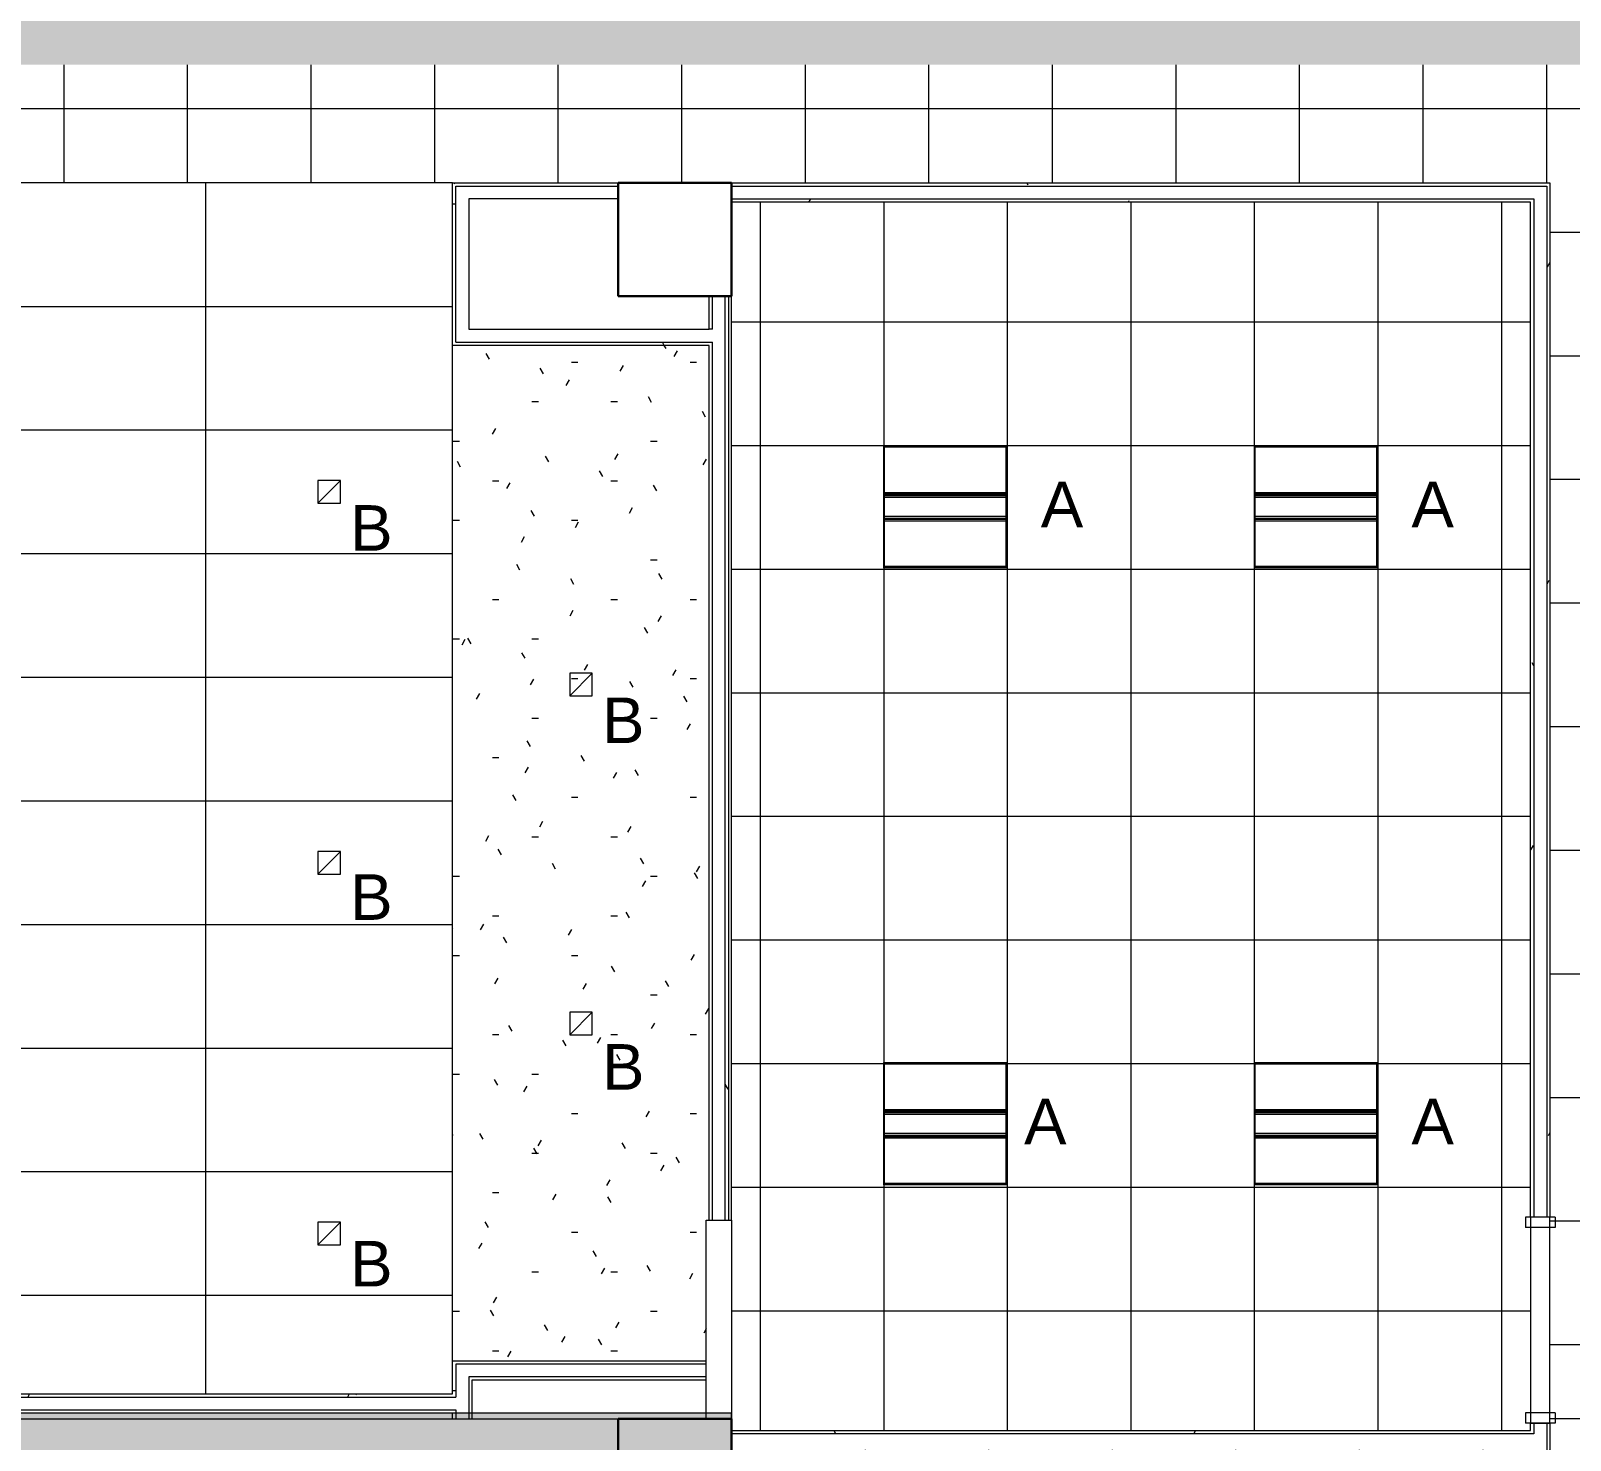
# Model space of a CAD drawing. Header units: inches. Extents: x -1196 to 1003, y -7097 to -4899.
# Drawn here: x -581.2 to -282.1, y -5631.4 to -5357.7 of the extents above; entities that cross this region are included whole.
import ezdxf

# ---------------------------------------------------------------- set-up
doc = ezdxf.new("R2010")
doc.units = ezdxf.units.IN
doc.header["$MEASUREMENT"] = 0
for name, color, linetype, lineweight in [('A-CLNG', 13, 'Continuous', 13), ('A-CLNG-PATT', 13, 'Continuous', 13), ('A-DETL-GENF', 92, 'Continuous', 9), ('A-DETL-THIN', 151, 'Continuous', 9), ('A-DOOR', 31, 'Continuous', 13), ('A-DOOR-FRAM', 31, 'Continuous', 20), ('A-WALL', 113, 'Continuous', 9), ('A-WALL-PATT', 111, 'Continuous', 13), ('E-LITE-EQPM', 33, 'Continuous', 9), ('E-LITE-EQPM-IDEN', 33, 'Continuous', 9), ('I-WALL', 2, 'Continuous', 9), ('S-COLS', 52, 'Continuous', 9)]:
    doc.layers.add(name, color=color, linetype=linetype, lineweight=lineweight)
doc.styles.add('Arial', font='arial.ttf', dxfattribs={"height": 8.851796})
pattern_1 = [(0, (0, 0), (30.72, 7.68), [1.267, -21.773, 1.267, -21.773, -122.88]), (0, (0, 0), (30.72, 7.68), [-46.08, 1.267, -44.813, 1.267, -21.773, -53.76]), (0, (0, 0), (30.72, 7.68), [-115.2, 1.267, -14.093, 1.267, -37.133]), (120, (11.52, 3.84), (-22.011075, 22.7643), [1.267, -21.773, 1.267, -21.773, -122.88]), (120, (11.52, 3.84), (-22.011075, 22.7643), [-46.08, 1.267, -44.813, 1.267, -21.773, -53.76]), (120, (11.52, 3.84), (-22.011075, 22.7643), [-115.2, 1.267, -14.093, 1.267, -37.133]), (240, (15.36, 19.2), (-8.708925, -30.4443), [1.267, -21.773, 1.267, -21.773, -122.88]), (240, (15.36, 19.2), (-8.708925, -30.4443), [-46.08, 1.267, -44.813, 1.267, -21.773, -53.76]), (240, (15.36, 19.2), (-8.708925, -30.4443), [-115.2, 1.267, -14.093, 1.267, -37.133])]

# ---------------------------------------------------------------- blocks, each defined once
blk = doc.blocks.new('Concrete-Rectangular-Column - 24 X 24-V1-FIRST FLOOR RCP')
at = {"layer": 'S-COLS', "lineweight": 30}
for p, q in [((-11, 11), (11, 11)), ((-11, -11), (-11, 11)), ((11, 11), (11, -11)), ((11, -11), (-11, -11))]:
    blk.add_line(p, q, dxfattribs=at)
blk = doc.blocks.new('Concrete-Rectangular-Column - 24 X 24-5087837-FIRST FLOOR RCP')
at = {"layer": 'S-COLS', "lineweight": 30}
for p, q in [((-11, 11), (11, 11)), ((-11, -11), (-11, 11)), ((11, 11), (11, -11)), ((11, -11), (-11, -11))]:
    blk.add_line(p, q, dxfattribs=at)
blk = doc.blocks.new('Single Flush - OTJ_SOLIDFLUSH_ALUM_D2-5596994-FIRST FLOOR RCP')
at = {"layer": 'A-DOOR-FRAM'}
for p, q in [((-20, 2.875), (-20, -2.875)), ((-20, 2.875), (-18, 2.875)), ((-18, 2.875), (-18, -2.875)), ((18.000004, 2.875), (18.000004, -2.875)), ((18.000004, 2.875), (20.000004, 2.875)), ((20.000004, 2.875), (20.000004, -2.875)), ((-20, -2.875), (-18, -2.875)), ((18.000004, -2.875), (20.000004, -2.875))]:
    blk.add_line(p, q, dxfattribs=at)
blk = doc.blocks.new('L-Recessed-Axis-Plano - 2 X 2-V68-FIRST FLOOR RCP')
at = {"layer": 'E-LITE-EQPM'}
for p, q in [((11.91, 11.87), (-11.91, 11.87)), ((-11.91, 11.87), (-11.91, -11.88)), ((-11.88, -11.56), (-11.88, 11.56)), ((-11.88, 11.56), (11.87, 11.56)), ((11.87, 11.56), (11.87, -11.56)), ((11.91, -11.88), (11.91, 11.87)), ((-11.88, 2.74), (11.87, 2.74)), ((11.87, 2.51), (-11.88, 2.51)), ((-11.88, 2.3), (11.87, 2.3)), ((-11.88, 2.2), (11.87, 2.2)), ((-11.88, 1.83), (11.87, 1.83)), ((-11.88, -1.83), (11.87, -1.83)), ((-11.88, -2.2), (11.87, -2.2)), ((-11.88, -2.3), (11.87, -2.3)), ((-11.88, -2.51), (11.87, -2.51)), ((-11.88, -2.74), (11.87, -2.74)), ((-11.91, -11.88), (11.91, -11.88)), ((11.87, -11.56), (-11.88, -11.56))]:
    blk.add_line(p, q, dxfattribs=at)
blk = doc.blocks.new('L-Recessed Square Downlight - 4_-4552743-FIRST FLOOR RCP')
at = {"layer": 'E-LITE-EQPM'}
for p, q in [((-2.1875, -2.1875), (-2.1875, 2.1875)), ((-2.1875, 2.1875), (2.1875, 2.1875)), ((-2.1875, 2.1875), (2.1875, -2.1875)), ((2.1875, 2.1875), (2.1875, -2.1875)), ((2.1875, -2.1875), (-2.1875, -2.1875))]:
    blk.add_line(p, q, dxfattribs=at)

msp = doc.modelspace()

# ---------------------------------------------------------------- hatches: boundary and pattern name
at = {"layer": 'A-CLNG-PATT'}
h = msp.add_hatch(dxfattribs=at)
h.set_pattern_fill('FP_4', color=256, style=0, pattern_type=2)
h.set_pattern_definition([(90, (-550.708, -5900.85), (24, -1e-15), []), (0, (-550.708, -5900.85), (0, -24), [])])
h.paths.add_polyline_path([(-286.06, -5627.28), (-276.76, -5627.28), (-276.76, -5364.35), (-875.59, -5364.35), (-875.59, -5622.4), (-867, -5622.4), (-867, -5503.4), (-866.94, -5503.4), (-866.94, -5503.34), (-867, -5503.34), (-867, -5387.28), (-286.06, -5387.28), (-286.06, -5619.24)], flags=0)
h = msp.add_hatch(dxfattribs=at)
h.set_pattern_fill('FP_11', color=256, style=0, pattern_type=2)
h.set_pattern_definition([(0, (-643.214, -5507.277), (0, -24), []), (270, (-643.214, -5507.277), (-48, -3e-15), [])])
h.paths.add_polyline_path([(-626.77, -5622.4), (-499.21, -5622.4), (-499.21, -5387.28), (-677.06, -5387.28), (-677.06, -5419.15), (-862.12, -5419.15), (-862.12, -5437.15), (-848.25, -5437.15), (-848.25, -5545.15), (-862.12, -5545.15), (-862.12, -5622.4), (-862.06, -5622.4), (-862.06, -5608.53), (-726.81, -5608.53), (-726.81, -5596.53), (-688.5, -5596.53), (-688.5, -5592.4), (-677.06, -5592.4), (-677.06, -5622.4)], flags=0)
h.paths.add_polyline_path([(-680.19, -5622.4), (-680.19, -5595.53), (-685.37, -5595.53), (-685.37, -5622.4)], flags=0)
h.paths.add_polyline_path([(-759.25, -5519.36), (-759.25, -5495.2), (-711.09, -5495.2), (-711.09, -5519.36), (-757.5, -5519.36)], flags=0)
h.paths.add_polyline_path([(-733.5, -5517.61), (-712.84, -5517.61), (-712.84, -5496.95), (-757.5, -5496.95), (-757.5, -5517.61), (-736.84, -5517.61)], flags=0)
h.paths.add_polyline_path([(-680.19, -5416.03), (-680.19, -5392.15), (-685.06, -5392.15), (-685.06, -5416.03), (-682.34, -5416.03)], flags=0)
h = msp.add_hatch(dxfattribs=at)
h.set_pattern_fill('FP_14', color=256, style=0, pattern_type=2)
h.set_pattern_definition([(270, (-367.436, -5510.277), (-24, -1e-15), []), (180, (-367.436, -5510.277), (3e-15, 24), [])])
h.paths.add_polyline_path([(-323.65, -5629.53), (-289.81, -5629.53), (-289.81, -5391.03), (-445.06, -5391.03), (-445.06, -5629.53), (-399.43, -5629.53)], flags=0)
h.paths.add_polyline_path([(-323.65, -5581.84), (-343.44, -5581.84), (-343.4, -5558.09), (-319.62, -5558.09), (-319.65, -5581.84)], flags=0)
h.paths.add_polyline_path([(-415.4, -5581.84), (-415.44, -5581.84), (-415.4, -5558.09), (-391.62, -5558.09), (-391.65, -5581.84), (-399.43, -5581.84)], flags=0)
h.paths.add_polyline_path([(-391.65, -5581.53), (-391.65, -5572.7), (-415.4, -5572.7), (-415.4, -5581.53), (-393.97, -5581.53)], flags=0)
h.paths.add_polyline_path([(-343.4, -5581.53), (-319.65, -5581.53), (-319.65, -5572.7), (-343.4, -5572.7), (-343.4, -5581.34)], flags=0)
h.paths.add_polyline_path([(-391.65, -5571.79), (-391.65, -5568.14), (-415.4, -5568.14), (-415.4, -5571.79), (-392.99, -5571.79)], flags=0)
h.paths.add_polyline_path([(-319.65, -5571.79), (-319.65, -5568.14), (-343.4, -5568.14), (-343.4, -5571.79), (-320.99, -5571.79)], flags=0)
h.paths.add_polyline_path([(-399.43, -5567.23), (-391.65, -5567.23), (-391.65, -5558.4), (-415.4, -5558.4), (-415.4, -5567.23), (-413.97, -5567.23)], flags=0)
h.paths.add_polyline_path([(-323.65, -5567.23), (-319.65, -5567.23), (-319.65, -5558.4), (-343.4, -5558.4), (-343.4, -5567.23), (-341.97, -5567.23)], flags=0)
h.paths.add_polyline_path([(-343.44, -5462.03), (-343.4, -5438.28), (-319.62, -5438.28), (-319.65, -5462.03), (-343.4, -5462.03)], flags=0)
h.paths.add_polyline_path([(-391.65, -5462.03), (-415.44, -5462.03), (-415.4, -5438.28), (-391.62, -5438.28), (-391.62, -5462.03)], flags=0)
h.paths.add_polyline_path([(-321.97, -5461.71), (-319.65, -5461.71), (-319.65, -5452.89), (-343.4, -5452.89), (-343.4, -5461.71), (-323.65, -5461.71)], flags=0)
h.paths.add_polyline_path([(-415.4, -5461.71), (-391.65, -5461.71), (-391.65, -5452.89), (-415.4, -5452.89)], flags=0)
h.paths.add_polyline_path([(-343.4, -5451.98), (-319.65, -5451.98), (-319.65, -5448.33), (-343.4, -5448.33)], flags=0)
h.paths.add_polyline_path([(-414.43, -5451.98), (-391.65, -5451.98), (-391.65, -5448.33), (-415.4, -5448.33), (-415.4, -5451.98)], flags=0)
h.paths.add_polyline_path([(-323.65, -5447.41), (-319.65, -5447.41), (-319.65, -5438.59), (-343.4, -5438.59), (-343.4, -5447.41), (-341.97, -5447.41)], flags=0)
h.paths.add_polyline_path([(-413.97, -5447.41), (-391.65, -5447.41), (-391.65, -5438.59), (-415.4, -5438.59), (-415.4, -5447.41)], flags=0)
h = msp.add_hatch(dxfattribs=at)
h.set_pattern_fill('FP_1', color=256, style=0, pattern_type=2)
h.set_pattern_definition(pattern_1)
h.paths.add_polyline_path([(-496.09, -5615.99), (-449.94, -5615.99), (-449.94, -5588.71), (-449.37, -5588.71), (-449.37, -5418.84), (-499.21, -5418.84), (-499.21, -5615.99), (-498.59, -5615.99)], flags=0)
h = msp.add_hatch(dxfattribs=at)
h.set_pattern_fill('FP_12', color=256, style=0, pattern_type=2)
h.set_pattern_definition([(90, (-155.06, -5975.076), (24, -1e-15), []), (0, (-155.06, -5975.076), (0, -24), [])])
h.paths.add_polyline_path([(-353.52, -6366.04), (-334.75, -6347.28), (-300.19, -6347.28), (-300.19, -6353.28), (-291.06, -6353.28), (-291.06, -6363.28), (-237.06, -6363.28), (-237.06, -6353.28), (-227.06, -6353.28), (-227.06, -6347.28), (322.44, -6347.28), (322.42, -6263.08), (-227.06, -6263.08), (-227.06, -5862.78), (-83.94, -5862.78), (-83.94, -5813.77), (-149.01, -5748.71), (-149.01, -5627.86), (-205.06, -5627.86), (-205.06, -5649.28), (-227.06, -5649.28), (-227.06, -5627.86), (-276.76, -5627.86), (-276.76, -5627.28), (-286.06, -5627.28), (-286.06, -5649.28), (-290.94, -5649.28), (-290.94, -5633.28), (-440.19, -5633.28), (-440.19, -5649.28), (-445.06, -5649.28), (-445.06, -6236.97), (-463.83, -6255.73), (-353.89, -6365.68)], flags=0)
h.paths.add_polyline_path([(-265.49, -6310.89), (-275.06, -6310.86), (-275.06, -6287.08), (-251.31, -6287.11), (-251.31, -6310.89), (-265.23, -6310.89)], flags=0)
h.paths.add_polyline_path([(-361.67, -6310.89), (-370.81, -6310.86), (-370.81, -6287.08), (-347.06, -6287.11), (-347.06, -6310.89), (-361.5, -6310.89)], flags=0)
h.paths.add_polyline_path([(-140.81, -6310.89), (-155.06, -6310.86), (-155.06, -6287.08), (-131.31, -6287.11), (-131.31, -6310.89), (-140.7, -6310.89)], flags=0)
h.paths.add_polyline_path([(-20.81, -6310.89), (-35.06, -6310.86), (-35.06, -6287.08), (-11.31, -6287.11), (-11.31, -6310.89), (-20.7, -6310.89)], flags=0)
h.paths.add_polyline_path([(214.33, -6310.89), (204.94, -6310.86), (204.94, -6287.08), (228.69, -6287.11), (228.69, -6310.89), (214.44, -6310.89)], flags=0)
h.paths.add_polyline_path([(99.12, -6310.89), (84.94, -6310.86), (84.94, -6287.08), (108.69, -6287.11), (108.69, -6310.89), (99.19, -6310.89)], flags=0)
h.paths.add_polyline_path([(-370.5, -6310.86), (-361.67, -6310.86), (-361.67, -6287.11), (-370.5, -6287.11), (-370.5, -6308.54)], flags=0)
h.paths.add_polyline_path([(-360.76, -6310.86), (-357.11, -6310.86), (-357.11, -6287.11), (-360.76, -6287.11), (-360.76, -6309.52)], flags=0)
h.paths.add_polyline_path([(-266.38, -6310.86), (-265.92, -6310.86), (-265.92, -6287.11), (-274.75, -6287.11), (-274.75, -6310.86), (-268.56, -6310.86)], flags=0)
h.paths.add_polyline_path([(-261.36, -6310.86), (-261.36, -6287.11), (-265.01, -6287.11), (-265.01, -6310.86)], flags=0)
h.paths.add_polyline_path([(-347.37, -6310.86), (-347.37, -6287.11), (-356.2, -6287.11), (-356.17, -6310.86), (-353.52, -6310.86)], flags=0)
h.paths.add_polyline_path([(-140.45, -6310.86), (-131.62, -6310.86), (-131.62, -6287.11), (-140.45, -6287.11), (-140.45, -6309.97)], flags=0)
h.paths.add_polyline_path([(-145.01, -6310.86), (-141.36, -6310.86), (-141.36, -6287.11), (-145.01, -6287.11), (-145.01, -6309.52)], flags=0)
h.paths.add_polyline_path([(-145.92, -6310.86), (-145.92, -6287.11), (-154.75, -6287.11), (-154.75, -6310.86)], flags=0)
h.paths.add_polyline_path([(-260.45, -6310.86), (-251.62, -6310.86), (-251.62, -6287.11), (-260.45, -6287.11), (-260.45, -6310.13)], flags=0)
h.paths.add_polyline_path([(219.55, -6310.86), (228.38, -6310.86), (228.38, -6287.11), (219.55, -6287.11), (219.55, -6309.97)], flags=0)
h.paths.add_polyline_path([(205.25, -6310.86), (214.08, -6310.86), (214.08, -6287.11), (205.25, -6287.11), (205.25, -6308.54)], flags=0)
h.paths.add_polyline_path([(108.38, -6310.86), (108.38, -6287.11), (99.55, -6287.11), (99.55, -6310.86)], flags=0)
h.paths.add_polyline_path([(-34.75, -6310.86), (-25.92, -6310.86), (-25.92, -6287.11), (-34.75, -6287.11), (-34.75, -6308.54)], flags=0)
h.paths.add_polyline_path([(-11.62, -6310.86), (-11.62, -6287.11), (-20.45, -6287.11), (-20.45, -6310.86)], flags=0)
h.paths.add_polyline_path([(-21.36, -6310.86), (-21.36, -6287.11), (-25.01, -6287.11), (-25.01, -6310.86)], flags=0)
h.paths.add_polyline_path([(218.64, -6310.86), (218.64, -6287.11), (214.99, -6287.11), (214.99, -6310.86)], flags=0)
h.paths.add_polyline_path([(98.64, -6310.86), (98.64, -6287.11), (94.99, -6287.11), (94.99, -6310.86)], flags=0)
h.paths.add_polyline_path([(94.08, -6310.86), (94.08, -6287.11), (85.25, -6287.11), (85.25, -6310.86)], flags=0)
h.paths.add_polyline_path([(-265.67, -6190.89), (-275.06, -6190.86), (-275.06, -6167.08), (-251.31, -6167.11), (-251.31, -6190.89), (-265.56, -6190.89)], flags=0)
h.paths.add_polyline_path([(-357.11, -6190.89), (-370.81, -6190.86), (-370.81, -6167.08), (-347.06, -6167.11), (-347.06, -6190.89), (-356.89, -6190.89)], flags=0)
h.paths.add_polyline_path([(-351.53, -6190.86), (-347.37, -6190.86), (-347.37, -6167.11), (-356.2, -6167.11), (-356.2, -6190.86)], flags=0)
h.paths.add_polyline_path([(-370.5, -6190.86), (-361.67, -6190.86), (-361.67, -6167.11), (-370.5, -6167.11), (-370.5, -6188.54)], flags=0)
h.paths.add_polyline_path([(-251.62, -6190.86), (-251.62, -6167.11), (-260.45, -6167.11), (-260.45, -6190.86), (-258.29, -6190.86)], flags=0)
h.paths.add_polyline_path([(-261.36, -6190.86), (-261.36, -6167.11), (-265.01, -6167.11), (-265.01, -6190.86)], flags=0)
h.paths.add_polyline_path([(-274.75, -6190.86), (-265.92, -6190.86), (-265.92, -6167.11), (-274.75, -6167.11), (-274.75, -6188.54)], flags=0)
h.paths.add_polyline_path([(-357.11, -6190.86), (-357.11, -6167.11), (-360.76, -6167.11), (-360.76, -6190.86)], flags=0)
h.paths.add_polyline_path([(-385.06, -6138.28), (-385.06, -5877.9), (-305.81, -5877.9), (-305.81, -5824.15), (-319.69, -5824.15), (-319.69, -5713.09), (-385.06, -5713.09), (-385.06, -5709.34), (-286.06, -5709.34), (-286.06, -5713.09), (-302.06, -5713.09), (-302.06, -6089.62), (-381.31, -6122.46), (-381.31, -6138.28), (-384.44, -6138.28)], flags=0)
h.paths.add_polyline_path([(-399.43, -6070.89), (-418.81, -6070.86), (-418.81, -6047.08), (-395.06, -6047.11), (-395.06, -6070.89), (-395.37, -6070.89)], flags=0)
h.paths.add_polyline_path([(-260.62, -6070.89), (-275.06, -6070.86), (-275.06, -6047.08), (-251.31, -6047.11), (-251.31, -6070.89), (-260.45, -6070.89)], flags=0)
h.paths.add_polyline_path([(-399.43, -6070.86), (-395.37, -6070.86), (-395.37, -6047.11), (-404.2, -6047.11), (-404.2, -6070.86)], flags=0)
h.paths.add_polyline_path([(-408.76, -6070.86), (-405.11, -6070.86), (-405.11, -6047.11), (-408.76, -6047.11), (-408.76, -6069.52)], flags=0)
h.paths.add_polyline_path([(-409.67, -6070.86), (-409.67, -6047.11), (-418.5, -6047.11), (-418.5, -6070.86), (-417.3, -6070.86)], flags=0)
h.paths.add_polyline_path([(-274.75, -6070.86), (-265.92, -6070.86), (-265.92, -6047.11), (-274.75, -6047.11), (-274.75, -6068.54)], flags=0)
h.paths.add_polyline_path([(-261.36, -6070.86), (-261.36, -6047.11), (-265.01, -6047.11), (-265.01, -6070.86)], flags=0)
h.paths.add_polyline_path([(-260.45, -6070.86), (-251.62, -6070.86), (-251.62, -6047.11), (-260.45, -6047.11), (-260.45, -6069.97)], flags=0)
h.paths.add_polyline_path([(-404.56, -5950.89), (-418.81, -5950.86), (-418.81, -5927.08), (-395.06, -5927.11), (-395.06, -5950.89), (-404.45, -5950.89)], flags=0)
h.paths.add_polyline_path([(-408.76, -5950.86), (-405.11, -5950.86), (-405.11, -5927.11), (-408.76, -5927.11), (-408.76, -5949.52)], flags=0)
h.paths.add_polyline_path([(-399.43, -5950.86), (-395.37, -5950.86), (-395.37, -5927.11), (-404.2, -5927.11), (-404.2, -5950.86), (-400.48, -5950.86)], flags=0)
h.paths.add_polyline_path([(-409.67, -5950.86), (-409.67, -5927.11), (-418.5, -5927.11), (-418.5, -5950.86)], flags=0)
h.paths.add_polyline_path([(-265.67, -5950.49), (-275.06, -5950.46), (-275.06, -5926.68), (-251.31, -5926.71), (-251.31, -5950.49), (-265.56, -5950.49)], flags=0)
h.paths.add_polyline_path([(-274.75, -5950.46), (-265.92, -5950.46), (-265.92, -5926.71), (-274.75, -5926.71), (-274.75, -5948.15)], flags=0)
h.paths.add_polyline_path([(-265.01, -5950.46), (-261.36, -5950.46), (-261.36, -5926.71), (-265.01, -5926.71), (-265.01, -5949.12)], flags=0)
h.paths.add_polyline_path([(-251.62, -5950.46), (-251.62, -5926.71), (-260.45, -5926.71), (-260.45, -5950.46), (-256.05, -5950.46)], flags=0)
h.paths.add_polyline_path([(-361.01, -5854.89), (-371.06, -5854.86), (-371.06, -5831.08), (-347.31, -5831.11), (-347.31, -5854.89), (-357.36, -5854.89)], flags=0)
h.paths.add_polyline_path([(-370.75, -5854.86), (-361.92, -5854.86), (-361.92, -5831.11), (-370.75, -5831.11), (-370.75, -5852.54)], flags=0)
h.paths.add_polyline_path([(-357.36, -5854.86), (-357.36, -5831.11), (-361.01, -5831.11), (-361.01, -5854.86)], flags=0)
h.paths.add_polyline_path([(-356.45, -5854.86), (-347.62, -5854.86), (-347.62, -5831.11), (-356.45, -5831.11), (-356.45, -5853.97)], flags=0)
h.paths.add_polyline_path([(-265.23, -5831.08), (-275.06, -5831.04), (-275.06, -5807.26), (-251.31, -5807.29), (-251.31, -5831.08), (-265.01, -5831.08)], flags=0)
h.paths.add_polyline_path([(-164.62, -5831.08), (-179.06, -5831.04), (-179.06, -5807.26), (-155.31, -5807.29), (-155.31, -5831.08), (-164.45, -5831.08)], flags=0)
h.paths.add_polyline_path([(-164.45, -5831.04), (-155.62, -5831.04), (-155.62, -5807.29), (-164.45, -5807.29), (-164.45, -5830.16)], flags=0)
h.paths.add_polyline_path([(-169.01, -5831.04), (-165.36, -5831.04), (-165.36, -5807.29), (-169.01, -5807.29), (-169.01, -5829.71)], flags=0)
h.paths.add_polyline_path([(-169.92, -5831.04), (-169.92, -5807.29), (-178.75, -5807.29), (-178.75, -5831.04)], flags=0)
h.paths.add_polyline_path([(-265.01, -5831.04), (-261.36, -5831.04), (-261.36, -5807.29), (-265.01, -5807.29), (-265.01, -5829.71)], flags=0)
h.paths.add_polyline_path([(-251.62, -5831.04), (-251.62, -5807.29), (-260.45, -5807.29), (-260.45, -5831.04)], flags=0)
h.paths.add_polyline_path([(-265.92, -5831.04), (-265.92, -5807.29), (-274.75, -5807.29), (-274.75, -5831.04)], flags=0)
h.paths.add_polyline_path([(-409.24, -5830.89), (-418.81, -5830.86), (-418.81, -5807.08), (-395.06, -5807.11), (-395.06, -5830.89), (-408.98, -5830.89)], flags=0)
h.paths.add_polyline_path([(-395.37, -5830.86), (-395.37, -5807.11), (-404.2, -5807.11), (-404.2, -5830.86), (-397.41, -5830.86)], flags=0)
h.paths.add_polyline_path([(-418.5, -5830.86), (-409.67, -5830.86), (-409.67, -5807.11), (-418.5, -5807.11), (-418.5, -5828.54)], flags=0)
h.paths.add_polyline_path([(-405.11, -5830.86), (-405.11, -5807.11), (-408.76, -5807.11), (-408.76, -5830.86)], flags=0)
h.paths.add_polyline_path([(-356.7, -5758.89), (-371.06, -5758.86), (-371.06, -5735.08), (-347.31, -5735.11), (-347.31, -5758.89), (-356.62, -5758.89)], flags=0)
h.paths.add_polyline_path([(-370.75, -5758.86), (-361.92, -5758.86), (-361.92, -5735.11), (-370.75, -5735.11), (-370.75, -5756.54)], flags=0)
h.paths.add_polyline_path([(-357.36, -5758.86), (-357.36, -5735.11), (-361.01, -5735.11), (-361.01, -5758.86)], flags=0)
h.paths.add_polyline_path([(-356.45, -5758.86), (-347.62, -5758.86), (-347.62, -5735.11), (-356.45, -5735.11), (-356.45, -5757.97)], flags=0)
h.paths.add_polyline_path([(-418.5, -5686.89), (-418.5, -5663.08), (-394.75, -5663.11), (-394.75, -5686.89), (-418.19, -5686.89)], flags=0)
h.paths.add_polyline_path([(-164.63, -5686.89), (-178.81, -5686.86), (-178.81, -5663.08), (-155.06, -5663.11), (-155.06, -5686.89), (-164.56, -5686.89)], flags=0)
h.paths.add_polyline_path([(-289.75, -5686.89), (-299.06, -5686.86), (-299.06, -5663.08), (-275.31, -5663.11), (-275.31, -5686.89), (-289.67, -5686.89)], flags=0)
h.paths.add_polyline_path([(-168.76, -5686.86), (-165.11, -5686.86), (-165.11, -5663.11), (-168.76, -5663.11), (-168.76, -5685.52)], flags=0)
h.paths.add_polyline_path([(-169.67, -5686.86), (-169.67, -5663.11), (-178.5, -5663.11), (-178.5, -5686.86), (-172.09, -5686.86)], flags=0)
h.paths.add_polyline_path([(-399.43, -5686.86), (-395.06, -5686.86), (-395.06, -5663.11), (-403.89, -5663.11), (-403.89, -5686.86), (-401.35, -5686.86)], flags=0)
h.paths.add_polyline_path([(-405.69, -5686.86), (-404.8, -5686.86), (-404.8, -5663.11), (-408.45, -5663.11), (-408.45, -5686.86), (-407.52, -5686.86)], flags=0)
h.paths.add_polyline_path([(-418.19, -5686.86), (-409.36, -5686.86), (-409.36, -5663.11), (-418.19, -5663.11), (-418.19, -5684.54)], flags=0)
h.paths.add_polyline_path([(-164.2, -5686.86), (-155.37, -5686.86), (-155.37, -5663.11), (-164.2, -5663.11), (-164.2, -5685.97)], flags=0)
h.paths.add_polyline_path([(-275.62, -5686.86), (-275.62, -5663.11), (-284.45, -5663.11), (-284.45, -5686.86)], flags=0)
h.paths.add_polyline_path([(-286.06, -5686.86), (-285.36, -5686.86), (-285.36, -5663.11), (-289.01, -5663.11), (-289.01, -5686.86)], flags=0)
h.paths.add_polyline_path([(-297.9, -5686.86), (-289.92, -5686.86), (-289.92, -5663.11), (-298.75, -5663.11), (-298.75, -5686.86)], flags=0)
at = {"layer": 'A-DETL-GENF'}
h = msp.add_hatch(color=253, dxfattribs=at)
h.paths.add_polyline_path([(-96.31, -7097.28), (1002.44, -7097.28), (1002.44, -5859.78), (322.42, -5859.78), (322.44, -6330.92), (683.59, -6330.92), (683.59, -6624.92), (559.5, -6624.92), (559.5, -6380.94), (274.94, -6380.94), (274.94, -6852.28), (-475.06, -6852.28), (-475.06, -7097.28), (-115.06, -7097.28)], flags=0)
h.paths.add_polyline_path([(607.07, -6718.44), (607.07, -6718.44), (607.07, -6718.11)], flags=0)
h.paths.add_polyline_path([(703.07, -6718.44), (703.07, -6718.44), (703.07, -6718.11)], flags=0)
h.paths.add_polyline_path([(415.07, -6718.44), (415.07, -6718.44), (415.07, -6718.11)], flags=0)
h.paths.add_polyline_path([(511.07, -6718.44), (511.07, -6718.44), (511.07, -6718.11)], flags=0)
h.paths.add_polyline_path([(319.07, -6718.44), (319.07, -6718.44), (319.07, -6718.11)], flags=0)
h.paths.add_polyline_path([(481.7, -6462.6), (481.7, -6462.6), (481.7, -6461.7)], flags=0)
h.paths.add_polyline_path([(-1005.67, -6377.88), (-1002.51, -6377.88), (-1002.51, -6251.58), (-715.06, -6251.58), (-715.06, -5622.4), (-875.59, -5622.4), (-875.59, -5364.35), (-276.76, -5364.35), (-276.76, -5627.86), (-149.01, -5627.86), (-149.01, -5748.71), (-83.94, -5813.77), (-83.92, -5862.8), (39.67, -5862.8), (154.2, -5748.27), (42.44, -5636.51), (42.44, -4899.28), (-1195.06, -4899.28), (-1195.06, -6377.88), (-1157.23, -6377.88)], flags=0)
h.paths.add_polyline_path([(703.45, -6310.98), (703.45, -6310.98), (703.45, -6310.76)], flags=0)
h.paths.add_polyline_path([(703.48, -6140.42), (703.48, -6140.42), (703.48, -6139.81)], flags=0)
h.paths.add_polyline_path([(-249.39, -5477.1), (-249.39, -5477.1), (-249.39, -5476.71)], flags=0)
msp.add_hatch(color=9, dxfattribs=at).paths.add_polyline_path([(-636.71, -6428.62), (-445.06, -6236.97), (-445.06, -5626.15), (-715.06, -5626.15), (-715.06, -6350.28), (-655.44, -6409.9)], flags=0)
at = {"layer": 'A-WALL-PATT', "lineweight": 9}
h = msp.add_hatch(dxfattribs=at)
h.set_pattern_fill('FP_1', color=256, style=0, pattern_type=2)
h.set_pattern_definition(pattern_1)
h.paths.add_polyline_path([(-499.21, -5387.9), (-467.06, -5387.9), (-467.06, -5387.28), (-499.21, -5387.28)], flags=0)
h = msp.add_hatch(dxfattribs=at)
h.set_pattern_fill('FP_1', color=256, style=0, pattern_type=2)
h.set_pattern_definition(pattern_1)
h.paths.add_polyline_path([(-499.21, -5418.84), (-498.59, -5418.84), (-498.59, -5387.9), (-499.21, -5387.91), (-499.21, -5418.21)], flags=0)
h = msp.add_hatch(dxfattribs=at)
h.set_pattern_fill('FP_1', color=256, style=0, pattern_type=2)
h.set_pattern_definition(pattern_1)
h.paths.add_polyline_path([(-445.06, -5387.9), (-286.06, -5387.9), (-286.06, -5387.28), (-445.06, -5387.28)], flags=0)
h = msp.add_hatch(dxfattribs=at)
h.set_pattern_fill('FP_1', color=256, style=0, pattern_type=2)
h.set_pattern_definition(pattern_1)
h.paths.add_polyline_path([(-286.06, -5633.28), (-286.06, -5628.09), (-286.69, -5628.09), (-286.69, -5633.28)], flags=0)
h.paths.add_polyline_path([(-286.69, -5588.09), (-286.06, -5588.09), (-286.06, -5387.9), (-286.69, -5387.9), (-286.69, -5581.34)], flags=0)
h = msp.add_hatch(dxfattribs=at)
h.set_pattern_fill('FP_1', color=256, style=0, pattern_type=2)
h.set_pattern_definition(pattern_1)
h.paths.add_polyline_path([(-323.32, -5391.03), (-289.19, -5391.03), (-289.19, -5390.4), (-445.06, -5390.4), (-445.06, -5391.03), (-323.65, -5391.03)], flags=0)
h = msp.add_hatch(dxfattribs=at)
h.set_pattern_fill('FP_1', color=256, style=0, pattern_type=2)
h.set_pattern_definition(pattern_1)
h.paths.add_polyline_path([(-289.19, -5633.28), (-289.19, -5632.65), (-289.81, -5632.65), (-289.81, -5633.28)], flags=0)
h.paths.add_polyline_path([(-289.81, -5630.15), (-289.19, -5630.13), (-289.19, -5628.09), (-289.81, -5628.09), (-289.81, -5629.53)], flags=0)
h.paths.add_polyline_path([(-289.19, -5588.09), (-289.19, -5391.03), (-289.81, -5391.03), (-289.81, -5588.09)], flags=0)
h = msp.add_hatch(dxfattribs=at)
h.set_pattern_fill('FP_1', color=256, style=0, pattern_type=2)
h.set_pattern_definition(pattern_1)
h.paths.add_polyline_path([(-445.62, -5588.71), (-445.62, -5409.28), (-446.25, -5409.28), (-446.25, -5588.71)], flags=0)
h = msp.add_hatch(dxfattribs=at)
h.set_pattern_fill('FP_1', color=256, style=0, pattern_type=2)
h.set_pattern_definition(pattern_1)
h.paths.add_polyline_path([(-495.78, -5418.84), (-449.37, -5418.84), (-449.38, -5418.21), (-498.59, -5418.21), (-498.57, -5418.84), (-496.09, -5418.84)], flags=0)
h = msp.add_hatch(dxfattribs=at)
h.set_pattern_fill('FP_1', color=256, style=0, pattern_type=2)
h.set_pattern_definition(pattern_1)
h.paths.add_polyline_path([(-498.59, -5626.15), (-498.59, -5625.53), (-499.21, -5625.53), (-499.21, -5626.15)], flags=0)
h.paths.add_polyline_path([(-498.59, -5623.03), (-498.59, -5615.99), (-499.21, -5615.99), (-499.21, -5623.03)], flags=0)
h = msp.add_hatch(dxfattribs=at)
h.set_pattern_fill('FP_1', color=256, style=0, pattern_type=2)
h.set_pattern_definition(pattern_1)
h.paths.add_polyline_path([(-510.6, -5623.03), (-499.21, -5623.03), (-499.21, -5622.4), (-677.69, -5622.4), (-677.69, -5623.03), (-541.06, -5623.03)], flags=0)
h.paths.add_polyline_path([(-707.06, -5623.03), (-687.87, -5623.03), (-687.87, -5622.4), (-712.62, -5622.4), (-712.62, -5623.03), (-712.24, -5623.03)], flags=0)
h.paths.add_polyline_path([(-685.37, -5623.03), (-680.19, -5623.03), (-680.19, -5622.4), (-685.37, -5622.4)], flags=0)
h = msp.add_hatch(dxfattribs=at)
h.set_pattern_fill('FP_1', color=256, style=0, pattern_type=2)
h.set_pattern_definition(pattern_1)
h.paths.add_polyline_path([(-502.23, -5626.15), (-499.21, -5626.15), (-499.21, -5625.53), (-712.62, -5625.53), (-712.62, -5626.15), (-541.06, -5626.15)], flags=0)
h = msp.add_hatch(dxfattribs=at)
h.set_pattern_fill('FP_1', color=256, style=0, pattern_type=2)
h.set_pattern_definition(pattern_1)
h.paths.add_polyline_path([(-302.06, -5630.15), (-289.81, -5630.15), (-289.81, -5629.53), (-445.06, -5629.53), (-445.06, -5630.15), (-323.65, -5630.15)], flags=0)

# ---------------------------------------------------------------- linework, layer by layer
at = {"layer": 'A-CLNG'}
for p, q in [((-499.21, -5387.28), (-677.06, -5387.28)), ((-445.06, -5588.71), (-445.06, -5409.28)), ((-499.21, -5615.99), (-499.21, -5418.84)), ((-449.94, -5615.99), (-450.03, -5615.99)), ((-227.06, -5627.28), (-286.06, -5627.28))]:
    msp.add_line(p, q, dxfattribs=at)
at = {"layer": 'A-DETL-THIN'}
for p, q in [((-445.06, -5626.15), (-715.06, -5626.15)), ((-445.06, -6236.97), (-445.06, -5626.15))]:
    msp.add_line(p, q, dxfattribs=at)
at = {"layer": 'A-WALL', "lineweight": 13}
for p, q in [((-498.59, -5418.21), (-498.59, -5387.9)), ((-498.59, -5387.9), (-467.06, -5387.9)), ((-445.06, -5387.9), (-286.69, -5387.9)), ((-286.69, -5387.9), (-286.69, -5588.09)), ((-445.06, -5390.4), (-289.19, -5390.4)), ((-289.19, -5390.4), (-289.19, -5588.09)), ((-448.75, -5415.71), (-448.75, -5409.28)), ((-446.25, -5588.71), (-446.25, -5409.28)), ((-498.59, -5418.21), (-448.75, -5418.21)), ((-448.75, -5415.71), (-449.37, -5415.71)), ((-448.75, -5588.71), (-448.75, -5418.21)), ((-449.94, -5627.28), (-449.94, -5588.71)), ((-449.94, -5588.71), (-445.06, -5588.71)), ((-445.06, -5588.71), (-445.06, -5627.28)), ((-450.03, -5616.62), (-498.59, -5616.62)), ((-498.59, -5616.62), (-498.59, -5623.03)), ((-450.03, -5619.12), (-496.09, -5619.12)), ((-496.09, -5619.12), (-496.09, -5627.28)), ((-677.69, -5623.03), (-498.59, -5623.03)), ((-715.06, -5625.53), (-498.59, -5625.53)), ((-685.06, -5627.28), (-467.06, -5627.28)), ((-498.59, -5625.53), (-498.59, -5627.28)), ((-289.19, -5630.15), (-445.06, -5630.15)), ((-289.19, -5628.09), (-289.19, -5630.15)), ((-286.69, -5628.09), (-286.69, -5649.28))]:
    msp.add_line(p, q, dxfattribs=at)
at = {"layer": 'I-WALL', "lineweight": 13}
for p, q in [((-499.21, -5418.84), (-499.21, -5387.28)), ((-499.21, -5387.28), (-467.06, -5387.28)), ((-445.06, -5387.28), (-286.06, -5387.28)), ((-286.06, -5387.28), (-286.06, -5588.09)), ((-496.09, -5390.4), (-496.09, -5415.71)), ((-467.06, -5390.4), (-496.09, -5390.4)), ((-289.81, -5391.03), (-445.06, -5391.03)), ((-289.81, -5588.09), (-289.81, -5391.03)), ((-449.37, -5415.71), (-449.37, -5409.28)), ((-445.62, -5409.28), (-445.62, -5588.71)), ((-496.09, -5415.71), (-449.37, -5415.71)), ((-449.37, -5418.84), (-499.21, -5418.84)), ((-449.37, -5588.71), (-449.37, -5418.84)), ((-286.06, -5588.09), (-289.81, -5588.09)), ((-499.21, -5615.99), (-450.03, -5615.99)), ((-499.21, -5622.4), (-499.21, -5615.99)), ((-450.03, -5615.99), (-450.03, -5619.74)), ((-450.03, -5619.74), (-495.46, -5619.74)), ((-495.46, -5619.74), (-495.46, -5627.28)), ((-677.06, -5622.4), (-499.21, -5622.4)), ((-499.21, -5626.15), (-715.06, -5626.15)), ((-499.21, -5627.28), (-499.21, -5626.15)), ((-445.06, -5629.53), (-289.81, -5629.53)), ((-289.81, -5629.53), (-289.81, -5628.09)), ((-289.81, -5628.09), (-286.06, -5628.09)), ((-286.06, -5628.09), (-286.06, -5649.28))]:
    msp.add_line(p, q, dxfattribs=at)
at = {"layer": 'I-WALL'}
for p, q in [((-289.81, -5588.09), (-289.81, -5628.09)), ((-286.06, -5628.09), (-286.06, -5588.09))]:
    msp.add_line(p, q, dxfattribs=at)

# ---------------------------------------------------------------- block references
at = {"layer": 'A-DOOR', "rotation": 269.9999999999999}
msp.add_blockref('Single Flush - OTJ_SOLIDFLUSH_ALUM_D2-5596994-FIRST FLOOR RCP', (-287.94, -5608.09), dxfattribs=at)
at = {"layer": 'E-LITE-EQPM', "extrusion": (0, 0, -1), "rotation": 180}
for name, p in [('L-Recessed-Axis-Plano - 2 X 2-V68-FIRST FLOOR RCP', (403.53, -5450.15)), ('L-Recessed-Axis-Plano - 2 X 2-V68-FIRST FLOOR RCP', (331.53, -5450.15)), ('L-Recessed Square Downlight - 4_-4552743-FIRST FLOOR RCP', (523.21, -5447.28)), ('L-Recessed Square Downlight - 4_-4552743-FIRST FLOOR RCP', (474.29, -5484.67)), ('L-Recessed Square Downlight - 4_-4552743-FIRST FLOOR RCP', (523.21, -5519.28)), ('L-Recessed Square Downlight - 4_-4552743-FIRST FLOOR RCP', (474.29, -5550.5)), ('L-Recessed-Axis-Plano - 2 X 2-V68-FIRST FLOOR RCP', (403.53, -5569.96)), ('L-Recessed-Axis-Plano - 2 X 2-V68-FIRST FLOOR RCP', (331.53, -5569.96)), ('L-Recessed Square Downlight - 4_-4552743-FIRST FLOOR RCP', (523.21, -5591.28))]:
    msp.add_blockref(name, p, dxfattribs=at)
at = {"layer": 'S-COLS'}
for name, p in [('Concrete-Rectangular-Column - 24 X 24-V1-FIRST FLOOR RCP', (-456.06, -5398.28)), ('Concrete-Rectangular-Column - 24 X 24-5087837-FIRST FLOOR RCP', (-456.06, -5638.28))]:
    msp.add_blockref(name, p, dxfattribs=at)

# ---------------------------------------------------------------- texts
at = {"layer": 'E-LITE-EQPM-IDEN', "char_height": 8.85, "width": 9.828, "attachment_point": 2, "line_spacing_factor": 0.938532, "style": 'Arial'}
for s, insert in [('A', (-380.84, -5445.3)), ('A', (-308.84, -5445.3)), ('B', (-514.99, -5449.85)), ('B', (-466.07, -5487.2)), ('B', (-514.99, -5521.52)), ('B', (-466.07, -5554.5)), ('A', (-384.09, -5565.11)), ('A', (-308.84, -5565.11)), ('B', (-514.99, -5592.7))]:
    msp.add_mtext(s, dxfattribs=dict(at, insert=insert))

doc.saveas('drawing.dxf')
